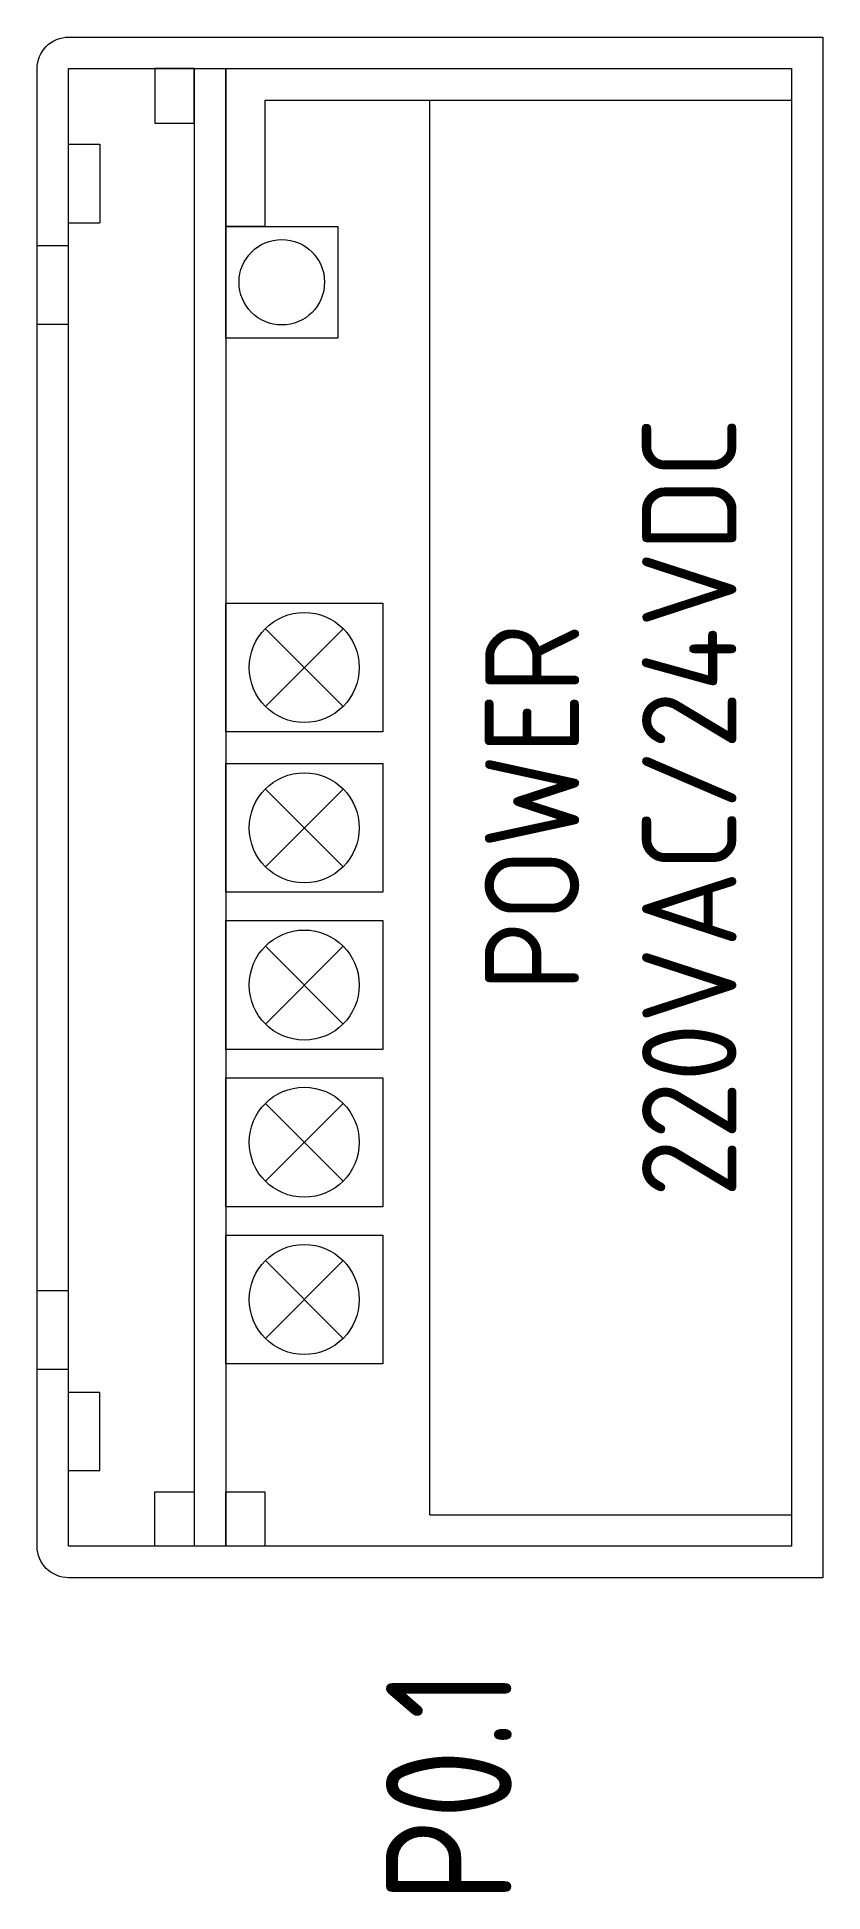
# Model space of a CAD drawing. Header units: millimetres. Extents: x 0 to 50, y 2 to 120.
import ezdxf
from ezdxf.enums import TextEntityAlignment as Align

# ---------------------------------------------------------------- set-up
doc = ezdxf.new("R2010")
doc.units = ezdxf.units.MM
doc.layers.add('hw_VTP', color=7, linetype='Continuous', lineweight=13)
doc.styles.add('WD_IEC', font='isocp2.shx')

# ---------------------------------------------------------------- blocks, each defined once
blk = doc.blocks.new('VTPK_NGUON 24VDC')
at = {"layer": 'hw_VTP', "color": 4, "ltscale": 50}
for p, q in [((-16, 96), (-16, 2)), ((-14, 96), (-14, 2)), ((-11.5, 94), (22, 94)), ((-24, 91.19), (-22, 91.19)), ((-22, 91.19), (-22, 86.19)), ((-24, 86.19), (-22, 86.19)), ((-26, 84.74), (-24, 84.74)), ((-26, 79.74), (-24, 79.74)), ((-11.47, 55.42), (-6.53, 60.37)), ((-11.47, 60.37), (-6.53, 55.42)), ((-11.47, 45.22), (-6.53, 50.17)), ((-11.47, 50.17), (-6.53, 45.22)), ((-11.47, 35.22), (-6.53, 40.17)), ((-11.47, 40.17), (-6.53, 35.22)), ((-11.47, 25.22), (-6.53, 30.17)), ((-11.47, 30.17), (-6.53, 25.22)), ((-11.47, 15.22), (-6.53, 20.17)), ((-11.47, 20.17), (-6.53, 15.22)), ((-26, 18.26), (-24, 18.26)), ((-26, 13.26), (-24, 13.26)), ((-24, 11.81), (-22, 11.81)), ((-22, 6.81), (-22, 11.81)), ((-24, 6.81), (-22, 6.81)), ((-1, 4), (22, 4))]:
    blk.add_line(p, q, dxfattribs=at)
blk.add_lwpolyline([(-24, 98), (24, 98), (24, 0), (-24, 0, -0.414214), (-26, 2), (-26, 96, -0.414214)], format="xyb", close=True, dxfattribs=at)
for points in [[(-24, 96), (22, 96), (22, 2), (-24, 2)], [(-16, 96), (-18.5, 96), (-18.5, 92.54), (-16, 92.54)], [(-14, 85.96), (-6.86, 85.96), (-6.86, 78.86), (-14, 78.86)], [(-14, 62), (-4, 62), (-4, 53.8), (-14, 53.8)], [(-14, 51.8), (-4, 51.8), (-4, 43.6), (-14, 43.6)], [(-14, 41.8), (-4, 41.8), (-4, 33.6), (-14, 33.6)], [(-14, 31.8), (-4, 31.8), (-4, 23.6), (-14, 23.6)], [(-14, 21.8), (-4, 21.8), (-4, 13.6), (-14, 13.6)], [(-16, 2), (-18.5, 2), (-18.5, 5.46), (-16, 5.46)], [(-11.5, 2), (-14, 2), (-14, 5.46), (-11.5, 5.46)]]:
    blk.add_lwpolyline(points, close=True, dxfattribs=at)
for points in [[(-11.5, 94), (-11.5, 85.96), (-14, 85.96), (-14, 96), (-11.5, 96)], [(-1, 4), (-1, 94)]]:
    blk.add_lwpolyline(points, dxfattribs=at)
for centre, radius in [((-10.43, 82.41), 2.72), ((-9, 57.9), 3.5), ((-9, 47.7), 3.5), ((-9, 37.7), 3.5), ((-9, 27.7), 3.5), ((-9, 17.7), 3.5)]:
    blk.add_circle(centre, radius, dxfattribs=at)
at = {"layer": 'hw_VTP', "color": 6, "ltscale": 50, "insert": (10.5, 49), "char_height": 6, "width": 90, "attachment_point": 5, "rotation": 90, "style": 'WD_IEC'}
blk.add_mtext('POWER \\P220VAC/24VDC', dxfattribs=at)

msp = doc.modelspace()

# ---------------------------------------------------------------- block references
at = {"color": 1}
ref = msp.add_blockref('VTPK_NGUON 24VDC', (26, 22.34), dxfattribs=at)
ref.add_attrib('NAME', 'P0.1', dxfattribs={"height": 8, "rotation": 90, "style": 'WD_IEC', "width": 0.9}).set_placement((30.2, 16.56), align=Align.RIGHT)

doc.saveas('drawing.dxf')
